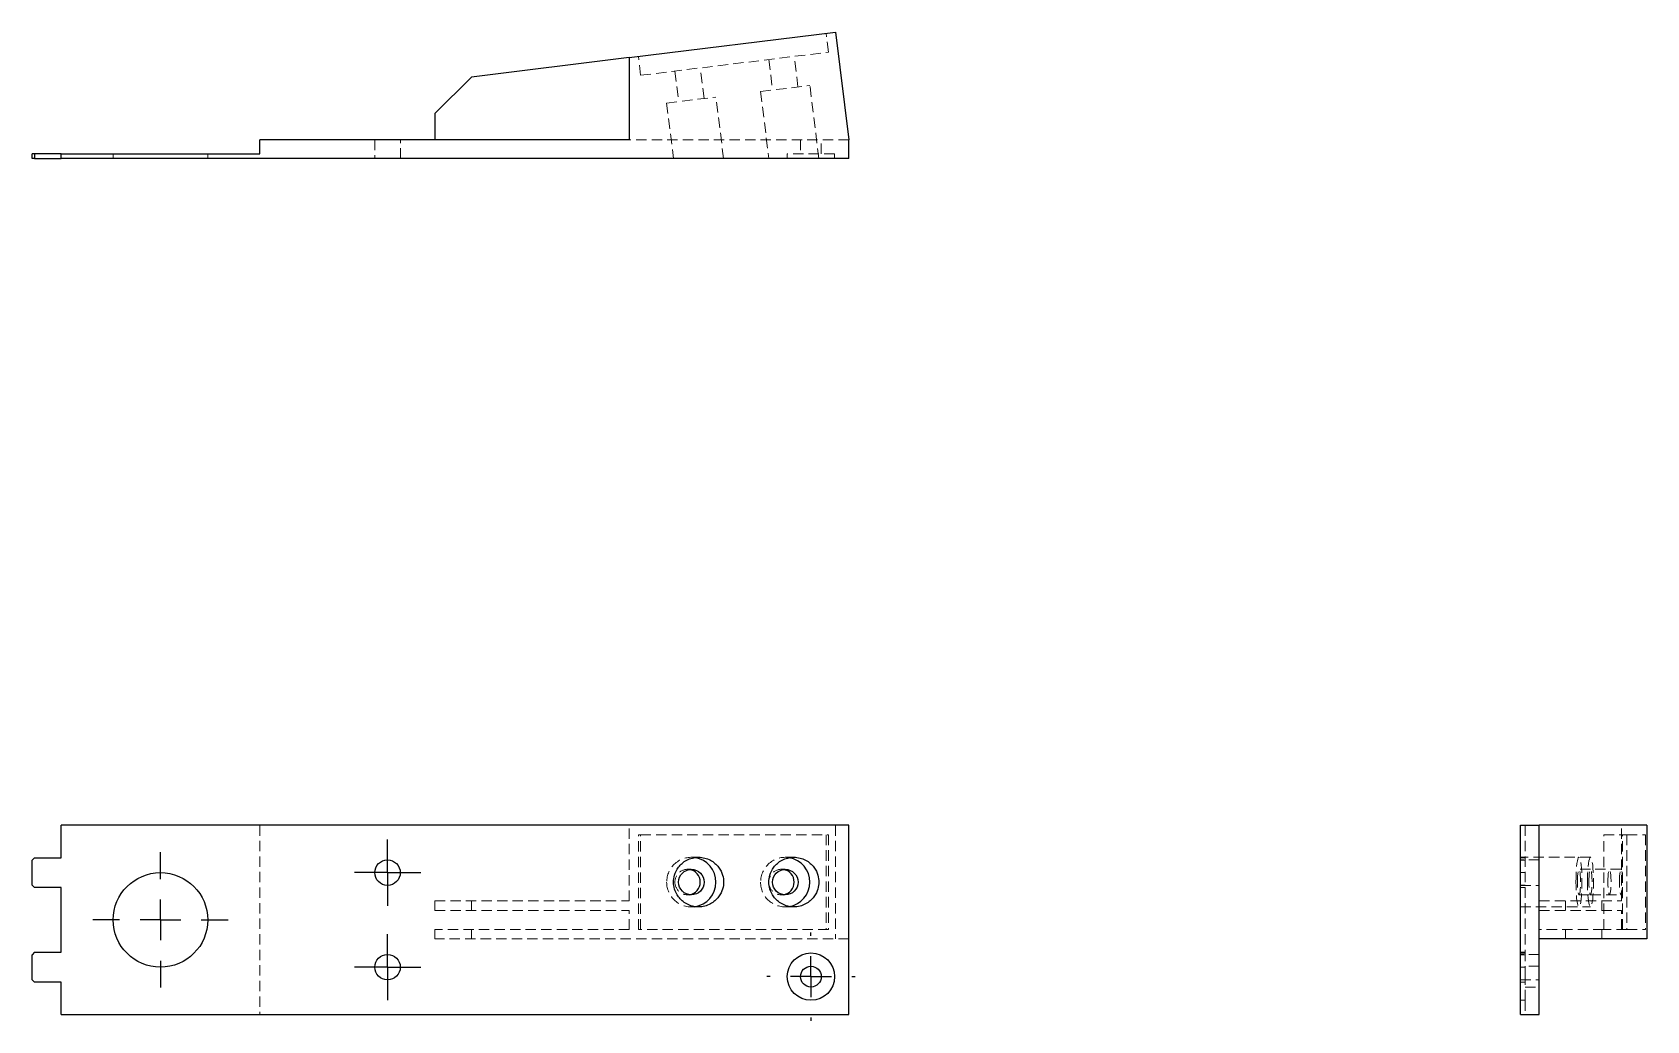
# Model space of a CAD drawing. Header units: millimetres. Extents: x 33 to 231, y 45 to 166.
import ezdxf

# ---------------------------------------------------------------- set-up
doc = ezdxf.new("R2010")
doc.units = ezdxf.units.MM
doc.linetypes.add('HIDDEN', pattern=[1.905, 1.27, -0.635])
doc.layers.add('10', color=7, linetype='Continuous')

# ---------------------------------------------------------------- blocks, each defined once
blk = doc.blocks.new('SW_CENTERMARKSYMBOL_0')
at = {"layer": '10', "color": 0}
for p, q in [((0, 5), (0, 8.29)), ((0, 0), (0, 2.5)), ((-5, 0), (-8.29, 0)), ((0, 0), (-2.5, 0)), ((0, 0), (0, -2.5)), ((0, 0), (2.5, 0)), ((5, 0), (8.29, 0)), ((0, -5), (0, -8.29))]:
    blk.add_line(p, q, dxfattribs=at)
blk = doc.blocks.new('SW_CENTERMARKSYMBOL_1')
at = {"layer": '10', "color": 0}
for p, q in [((0, 5), (0, 5.4)), ((0, 0), (0, 2.5)), ((-5, 0), (-5.4, 0)), ((0, 0), (-2.5, 0)), ((0, 0), (0, -2.5)), ((0, 0), (2.5, 0)), ((5, 0), (5.4, 0)), ((0, -5), (0, -5.4))]:
    blk.add_line(p, q, dxfattribs=at)
blk = doc.blocks.new('SW_CENTERMARKSYMBOL_2')
at = {"layer": '10', "color": 0}
for p, q in [((0, 2.5), (0, 4.06)), ((0, 0), (0, 2.5)), ((-2.5, 0), (-4.06, 0)), ((0, 0), (-2.5, 0)), ((0, 0), (0, -2.5)), ((0, 0), (2.5, 0)), ((2.5, 0), (4.06, 0)), ((0, -2.5), (0, -4.06))]:
    blk.add_line(p, q, dxfattribs=at)
blk = doc.blocks.new('SW_CENTERMARKSYMBOL_3')
at = {"layer": '10', "color": 0}
for p, q in [((0, 2.5), (0, 4.06)), ((0, 0), (0, 2.5)), ((-2.5, 0), (-4.06, 0)), ((0, 0), (-2.5, 0)), ((0, 0), (0, -2.5)), ((0, 0), (2.5, 0)), ((2.5, 0), (4.06, 0)), ((0, -2.5), (0, -4.06))]:
    blk.add_line(p, q, dxfattribs=at)

msp = doc.modelspace()

# ---------------------------------------------------------------- linework, layer by layer
at = {"color": 7, "linetype": 'Continuous', "lineweight": 25}
for p, q in [((106.12, 162.64), (131.38, 165.74)), ((131.38, 165.74), (133, 152.58)), ((106.12, 162.64), (86.79, 160.26)), ((106.12, 162.64), (106.12, 152.58)), ((86.79, 160.26), (82.3, 155.78)), ((82.3, 155.78), (82.3, 152.58)), ((60.87, 150.84), (60.87, 152.58)), ((106.12, 152.58), (60.87, 152.58)), ((133, 150.26), (133, 152.58)), ((33, 150.26), (33, 150.84)), ((33.29, 150.84), (33, 150.84)), ((33.29, 150.84), (33.29, 150.26)), ((36.53, 150.84), (33.29, 150.84)), ((36.53, 150.26), (36.53, 150.84)), ((36.53, 150.84), (60.87, 150.84)), ((33.29, 150.26), (33, 150.26)), ((33.29, 150.26), (36.53, 150.26)), ((133, 150.26), (36.53, 150.26)), ((36.53, 64.62), (36.53, 68.59)), ((133, 68.59), (36.53, 68.59)), ((133, 45.41), (133, 68.59)), ((215.26, 45.41), (215.26, 68.59)), ((215.26, 68.59), (217.58, 68.59)), ((217.58, 54.68), (217.58, 68.59)), ((230.74, 68.59), (217.58, 68.59)), ((230.74, 68.59), (230.74, 54.68)), ((33.29, 64.62), (33, 64.33)), ((33, 61.26), (33, 64.33)), ((33.29, 64.62), (36.53, 64.62)), ((33, 61.26), (33.29, 60.97)), ((36.53, 60.97), (33.29, 60.97)), ((36.53, 53.03), (36.53, 60.97)), ((230.74, 54.68), (217.58, 54.68)), ((217.58, 45.41), (217.58, 54.68)), ((33.29, 53.03), (33, 52.74)), ((33, 49.67), (33, 52.74)), ((33.29, 53.03), (36.53, 53.03)), ((33, 49.67), (33.29, 49.38)), ((36.53, 49.38), (33.29, 49.38)), ((36.53, 45.41), (36.53, 49.38)), ((36.53, 45.41), (133, 45.41)), ((215.26, 45.41), (217.58, 45.41))]:
    msp.add_line(p, q, dxfattribs=at)
at = {"color": 7, "linetype": 'HIDDEN', "lineweight": 18}
for p, q in [((130.52, 163.3), (130.23, 165.6)), ((107.51, 160.47), (107.23, 162.77)), ((107.51, 160.47), (130.52, 163.3)), ((123.21, 162.4), (123.67, 158.66)), ((126.78, 159.04), (126.32, 162.78)), ((111.71, 160.99), (112.17, 157.25)), ((115.28, 157.63), (114.82, 161.37)), ((122.21, 158.48), (128.24, 159.22)), ((122.21, 158.48), (123.22, 150.26)), ((129.34, 150.26), (128.24, 159.22)), ((110.7, 157.07), (116.74, 157.81)), ((110.7, 157.07), (111.54, 150.26)), ((117.67, 150.26), (116.74, 157.81)), ((74.95, 152.58), (74.95, 150.26)), ((78.08, 150.26), (78.08, 152.58)), ((133, 152.58), (106.12, 152.58)), ((127.09, 152.58), (127.09, 150.84)), ((129.64, 150.84), (129.64, 152.58)), ((42.91, 150.84), (42.91, 150.26)), ((54.49, 150.26), (54.49, 150.84)), ((131.26, 150.84), (125.47, 150.84)), ((125.47, 150.84), (125.47, 150.26)), ((131.26, 150.26), (131.26, 150.84)), ((60.87, 68.59), (60.87, 45.41)), ((106.12, 59.32), (106.12, 68.59)), ((107.51, 67.43), (107.23, 67.43)), ((107.23, 55.84), (107.23, 67.43)), ((107.51, 67.43), (130.52, 67.43)), ((107.51, 55.84), (107.51, 67.43)), ((130.23, 67.43), (130.23, 55.84)), ((130.52, 67.43), (130.52, 55.84)), ((131.38, 68.59), (131.38, 54.68)), ((215.84, 68.59), (215.84, 52.94)), ((225.47, 67.43), (228.3, 67.43)), ((225.47, 55.84), (225.47, 67.43)), ((227.64, 59.32), (227.64, 68.59)), ((227.77, 55.84), (227.77, 67.43)), ((228.3, 67.43), (230.6, 67.43)), ((228.3, 67.43), (228.3, 55.84)), ((230.6, 67.43), (230.6, 55.84)), ((114.61, 64.68), (113.72, 64.68)), ((126.28, 64.68), (125.22, 64.68)), ((223.85, 64.68), (215.26, 64.68)), ((215.26, 64.62), (215.84, 64.62)), ((217.58, 64.36), (215.26, 64.36)), ((215.26, 64.33), (215.84, 64.33)), ((113.72, 63.2), (113.26, 63.2)), ((125.22, 63.2), (124.77, 63.2)), ((215.84, 62.79), (215.26, 62.79)), ((223.85, 63.2), (222.44, 63.2)), ((227.59, 63.2), (223.85, 63.2)), ((113.26, 60.07), (113.72, 60.07)), ((124.77, 60.07), (125.22, 60.07)), ((215.84, 61.26), (215.26, 61.26)), ((215.26, 61.23), (217.58, 61.23)), ((215.26, 60.97), (215.84, 60.97)), ((222.44, 60.07), (223.85, 60.07)), ((223.85, 60.07), (227.59, 60.07)), ((82.3, 58.16), (82.3, 59.32)), ((82.3, 59.32), (106.12, 59.32)), ((82.3, 58.16), (106.12, 58.16)), ((86.79, 58.16), (86.79, 59.32)), ((106.12, 55.84), (106.12, 58.16)), ((113.72, 58.59), (114.61, 58.59)), ((125.22, 58.59), (126.28, 58.59)), ((215.26, 58.59), (223.85, 58.59)), ((217.58, 59.32), (227.64, 59.32)), ((217.58, 58.16), (227.64, 58.16)), ((220.78, 59.32), (220.78, 58.16)), ((225.26, 58.16), (225.26, 59.32)), ((227.64, 55.84), (227.64, 58.16)), ((106.12, 55.84), (82.3, 55.84)), ((82.3, 55.84), (82.3, 54.68)), ((86.79, 55.84), (86.79, 54.68)), ((107.51, 55.84), (107.23, 55.84)), ((130.52, 55.84), (107.51, 55.84)), ((225.47, 55.84), (217.58, 55.84)), ((220.78, 55.84), (220.78, 54.68)), ((225.26, 55.84), (225.26, 54.68)), ((228.3, 55.84), (225.47, 55.84)), ((228.3, 55.84), (230.6, 55.84)), ((133, 54.68), (82.3, 54.68)), ((215.26, 53.03), (215.84, 53.03)), ((215.84, 52.94), (215.26, 52.94)), ((217.58, 52.77), (215.26, 52.77)), ((215.26, 52.74), (215.84, 52.74)), ((215.84, 50.05), (215.84, 52.94)), ((215.26, 51.21), (215.84, 51.21)), ((215.84, 49.67), (215.26, 49.67)), ((215.26, 49.64), (217.58, 49.64)), ((217.58, 51.32), (215.84, 51.32)), ((215.84, 47.15), (215.84, 50.05)), ((215.26, 49.38), (215.84, 49.38)), ((215.84, 48.77), (217.58, 48.77)), ((215.26, 47.15), (215.84, 47.15)), ((215.84, 47.15), (215.84, 45.41))]:
    msp.add_line(p, q, dxfattribs=at)
at = {"color": 7, "linetype": 'HIDDEN', "lineweight": 18, "flags": 128}
for points in [[(222.07, 61.63), (222.08, 62.15), (222.09, 62.65), (222.12, 63.12), (222.15, 63.55), (222.2, 63.92), (222.25, 64.23), (222.3, 64.46), (222.36, 64.61), (222.43, 64.67), (222.49, 64.65), (222.55, 64.54), (222.61, 64.35), (222.66, 64.08), (222.71, 63.74), (222.75, 63.34), (222.78, 62.89), (222.8, 62.4), (222.81, 61.89), (222.81, 61.38), (222.8, 60.87), (222.78, 60.38), (222.75, 59.93), (222.71, 59.53), (222.66, 59.19), (222.61, 58.92), (222.55, 58.73), (222.49, 58.62), (222.43, 58.6), (222.36, 58.66), (222.3, 58.81), (222.25, 59.04), (222.2, 59.35), (222.15, 59.72), (222.12, 60.15), (222.09, 60.62), (222.08, 61.12), (222.07, 61.63)], [(223.48, 61.63), (223.49, 62.15), (223.5, 62.65), (223.53, 63.12), (223.57, 63.55), (223.61, 63.92), (223.66, 64.23), (223.72, 64.46), (223.78, 64.61), (223.84, 64.67), (223.9, 64.65), (223.96, 64.54), (224.02, 64.35), (224.07, 64.08), (224.12, 63.74), (224.16, 63.34), (224.19, 62.89), (224.21, 62.4), (224.22, 61.89), (224.22, 61.38), (224.21, 60.87), (224.19, 60.38), (224.16, 59.93), (224.12, 59.53), (224.07, 59.19), (224.02, 58.92), (223.96, 58.73), (223.9, 58.62), (223.84, 58.6), (223.78, 58.66), (223.72, 58.81), (223.66, 59.04), (223.61, 59.35), (223.57, 59.72), (223.53, 60.15), (223.5, 60.62), (223.49, 61.12), (223.48, 61.63)], [(222.25, 61.63), (222.26, 62), (222.27, 62.34), (222.3, 62.64), (222.33, 62.89), (222.37, 63.07), (222.41, 63.18), (222.45, 63.2), (222.5, 63.13), (222.54, 62.99), (222.57, 62.77), (222.6, 62.49), (222.62, 62.17), (222.63, 61.82), (222.63, 61.45), (222.62, 61.1), (222.6, 60.78), (222.57, 60.5), (222.54, 60.28), (222.5, 60.14), (222.45, 60.07), (222.41, 60.09), (222.37, 60.2), (222.33, 60.38), (222.3, 60.63), (222.27, 60.93), (222.26, 61.27), (222.25, 61.63)], [(223.66, 61.63), (223.67, 62), (223.68, 62.34), (223.71, 62.64), (223.74, 62.89), (223.78, 63.07), (223.82, 63.18), (223.86, 63.2), (223.91, 63.13), (223.95, 62.99), (223.98, 62.77), (224.01, 62.49), (224.03, 62.17), (224.04, 61.82), (224.04, 61.45), (224.03, 61.1), (224.01, 60.78), (223.98, 60.5), (223.95, 60.28), (223.91, 60.14), (223.86, 60.07), (223.82, 60.09), (223.78, 60.2), (223.74, 60.38), (223.71, 60.63), (223.68, 60.93), (223.67, 61.27), (223.66, 61.63)], [(225.99, 61.63), (225.99, 62), (226.01, 62.34), (226.03, 62.64), (226.07, 62.89), (226.1, 63.07), (226.15, 63.18), (226.19, 63.2), (226.23, 63.13), (226.27, 62.99), (226.31, 62.77), (226.34, 62.49), (226.36, 62.17), (226.37, 61.82), (226.37, 61.45), (226.36, 61.1), (226.34, 60.78), (226.31, 60.5), (226.27, 60.28), (226.23, 60.14), (226.19, 60.07), (226.15, 60.09), (226.1, 60.2), (226.07, 60.38), (226.03, 60.63), (226.01, 60.93), (225.99, 61.27), (225.99, 61.63)], [(227.4, 61.63), (227.41, 62), (227.42, 62.34), (227.45, 62.64), (227.48, 62.89), (227.52, 63.07), (227.56, 63.18), (227.6, 63.2), (227.65, 63.13), (227.69, 62.99), (227.72, 62.77), (227.75, 62.49), (227.77, 62.17), (227.78, 61.82), (227.78, 61.45), (227.77, 61.1), (227.75, 60.78), (227.72, 60.5), (227.69, 60.28), (227.65, 60.14), (227.6, 60.07), (227.56, 60.09), (227.52, 60.2), (227.48, 60.38), (227.45, 60.63), (227.42, 60.93), (227.41, 61.27), (227.4, 61.63)]]:
    msp.add_lwpolyline(points, dxfattribs=at)
at = {"color": 7, "linetype": 'Continuous', "lineweight": 25}
for centre, radius in [((76.51, 62.79), 1.56), ((48.7, 57), 5.79), ((113.73, 61.63), 1.56), ((125.23, 61.63), 1.56), ((76.51, 51.21), 1.56), ((128.37, 50.05), 2.9), ((128.37, 50.05), 1.27)]:
    msp.add_circle(centre, radius, dxfattribs=at)
at = {"color": 7, "linetype": 'HIDDEN', "lineweight": 18}
for centre, radius, start, end in [((113.73, 61.65), 3.02, 81.6934, 180.3013), ((125.23, 61.65), 3.02, 80.606, 180.3041), ((113.73, 61.62), 3.03, 179.7494, 277.6384), ((113.27, 61.64), 1.56, 81.6479, 180.2771), ((113.27, 61.63), 1.56, 179.7229, 278.3521), ((125.23, 61.62), 3.03, 179.7466, 278.8475), ((124.77, 61.64), 1.56, 81.6479, 180.2771), ((124.77, 61.63), 1.56, 179.7229, 278.3521)]:
    msp.add_arc(centre, radius, start, end, dxfattribs=at)
at = {"color": 7, "linetype": 'Continuous', "lineweight": 25}
for centre, radius, start, end in [((113.7, 61.63), 3.04, 278.1601, 81.2276), ((125.2, 61.63), 3.04, 279.3636, 80.1449), ((113.25, 61.63), 1.57, 278.8335, 81.1665), ((124.75, 61.63), 1.57, 278.8335, 81.1665)]:
    msp.add_arc(centre, radius, start, end, dxfattribs=at)
for points in [[(111.54, 61.63), (111.54, 61.89), (111.57, 62.18), (111.75, 62.8), (111.91, 63.14), (112.28, 63.62), (112.42, 63.78), (112.76, 64.07), (112.95, 64.21), (113.38, 64.43), (113.61, 64.52), (114.09, 64.64), (114.35, 64.68), (114.86, 64.68), (115.12, 64.64), (115.6, 64.52), (115.84, 64.43), (116.26, 64.21), (116.45, 64.07), (116.79, 63.78), (116.93, 63.62), (117.3, 63.14), (117.46, 62.8), (117.64, 62.18), (117.67, 61.89), (117.67, 61.63)], [(123.22, 61.63), (123.22, 61.89), (123.25, 62.18), (123.43, 62.8), (123.58, 63.14), (123.95, 63.62), (124.1, 63.78), (124.43, 64.07), (124.63, 64.21), (125.05, 64.43), (125.28, 64.52), (125.77, 64.64), (126.02, 64.68), (126.54, 64.68), (126.79, 64.64), (127.28, 64.52), (127.51, 64.43), (127.93, 64.21), (128.13, 64.07), (128.46, 63.78), (128.61, 63.62), (128.98, 63.14), (129.13, 62.8), (129.31, 62.18), (129.34, 61.89), (129.34, 61.63)], [(117.67, 61.63), (117.67, 61.38), (117.64, 61.09), (117.46, 60.47), (117.3, 60.13), (116.93, 59.65), (116.79, 59.49), (116.45, 59.2), (116.26, 59.06), (115.84, 58.84), (115.6, 58.75), (115.12, 58.63), (114.86, 58.59), (114.35, 58.59), (114.09, 58.63), (113.61, 58.75), (113.38, 58.84), (112.95, 59.06), (112.76, 59.2), (112.42, 59.49), (112.28, 59.65), (111.91, 60.13), (111.75, 60.47), (111.57, 61.09), (111.54, 61.38), (111.54, 61.63)], [(129.34, 61.63), (129.34, 61.38), (129.31, 61.09), (129.13, 60.47), (128.98, 60.13), (128.61, 59.65), (128.46, 59.49), (128.13, 59.2), (127.93, 59.06), (127.51, 58.84), (127.28, 58.75), (126.79, 58.63), (126.54, 58.59), (126.02, 58.59), (125.77, 58.63), (125.28, 58.75), (125.05, 58.84), (124.63, 59.06), (124.43, 59.2), (124.1, 59.49), (123.95, 59.65), (123.58, 60.13), (123.43, 60.47), (123.25, 61.09), (123.22, 61.38), (123.22, 61.63)]]:
    msp.add_open_spline(points, degree=3, knots=[0, 0, 0, 0, 0.125, 0.125, 0.25, 0.25, 0.3125, 0.3125, 0.375, 0.375, 0.4375, 0.4375, 0.5, 0.5, 0.5625, 0.5625, 0.625, 0.625, 0.6875, 0.6875, 0.75, 0.75, 0.875, 0.875, 1, 1, 1, 1], dxfattribs=at)

# ---------------------------------------------------------------- block references
at = {"layer": '10'}
for name, p in [('SW_CENTERMARKSYMBOL_0', (48.7, 57)), ('SW_CENTERMARKSYMBOL_2', (76.51, 62.79)), ('SW_CENTERMARKSYMBOL_1', (128.37, 50.05)), ('SW_CENTERMARKSYMBOL_3', (76.51, 51.21))]:
    msp.add_blockref(name, p, dxfattribs=at)

doc.saveas('drawing.dxf')
